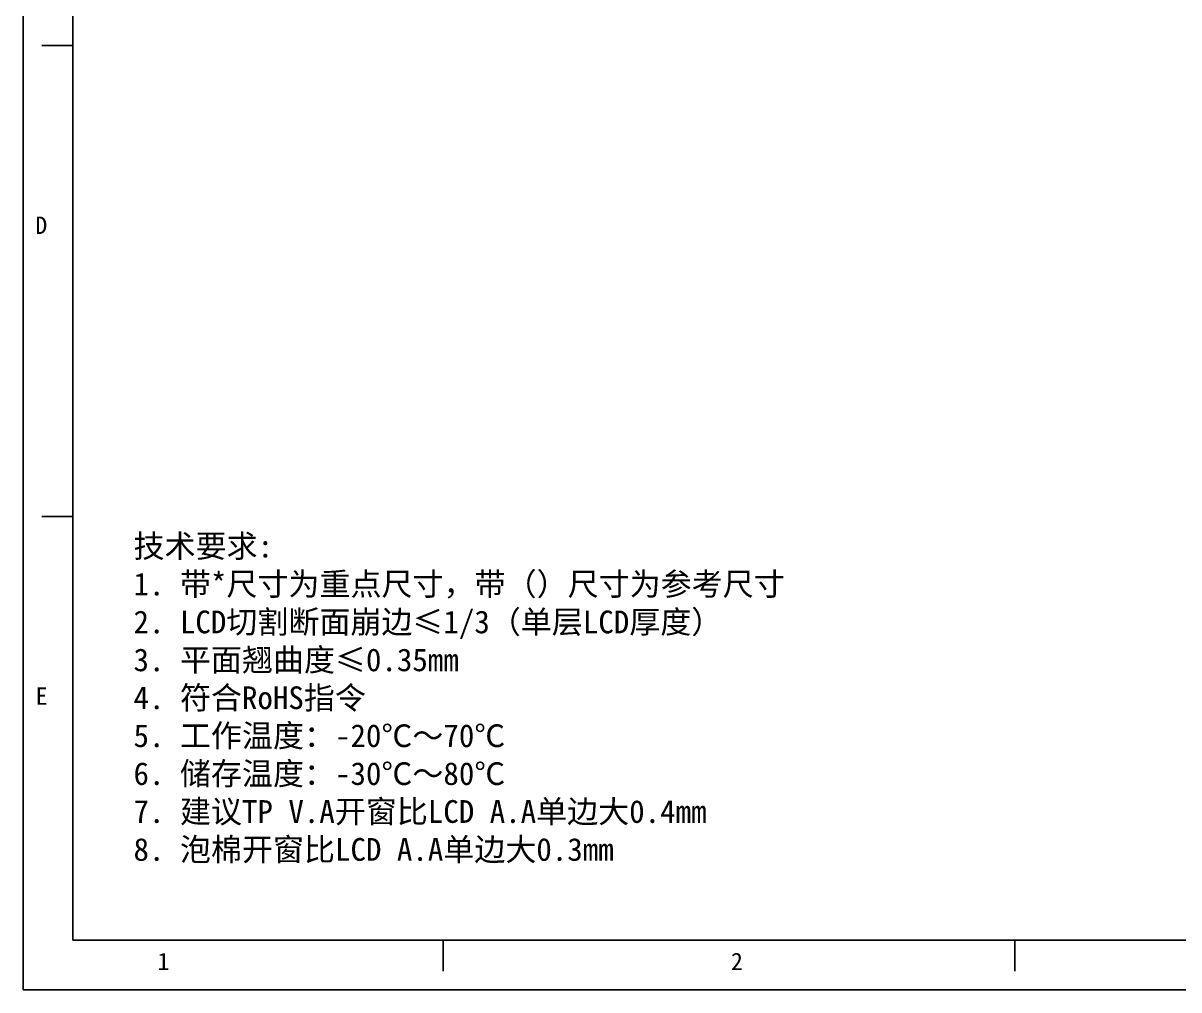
# Model space of a CAD drawing. Header units: millimetres. Extents: x 7349 to 7879, y -734 to -358.
# Drawn here: x 7348.7 to 7532.8, y -734 to -580 of the extents above; entities that cross this region are included whole.
import ezdxf

# ---------------------------------------------------------------- set-up
doc = ezdxf.new("R2010")
doc.units = ezdxf.units.MM
doc.layers.add('DIM', color=3, linetype='Continuous')
doc.styles.add('宋体', font='')
doc.styles.get('宋体').set_extended_font_data('SimSun')

msp = doc.modelspace()

# ---------------------------------------------------------------- linework, layer by layer
at = {"color": 7, "linetype": 'Continuous'}
for p, q in [((7348.689, -357.994), (7348.689, -733.989)), ((7348.689, -733.989), (7878.93, -733.989))]:
    msp.add_line(p, q, dxfattribs=at)
at = {"linetype": 'Continuous'}
for p, q in [((7356.582, -365.887), (7356.582, -726.096)), ((7356.582, -583.599), (7351.649, -583.599)), ((7356.582, -658.58), (7351.649, -658.58)), ((7356.582, -726.096), (7871.037, -726.096)), ((7415.566, -726.096), (7415.566, -731.029)), ((7506.668, -726.096), (7506.668, -731.029))]:
    msp.add_line(p, q, dxfattribs=at)
at = {"color": 4, "linetype": 'Continuous'}
msp.add_line((7618.667, -726.096), (7449.319, -726.096), dxfattribs=at)

# ---------------------------------------------------------------- texts
at = {"color": 4, "linetype": 'Continuous', "style": '宋体'}
for s, p in [('D', (7350.645, -613.598)), ('E', (7350.693, -688.591)), ('1', (7370.1, -730.832)), ('2', (7461.438, -730.832))]:
    msp.add_text(s, height=2.762, dxfattribs=at).set_placement(p)
at = {"layer": 'DIM', "lineweight": 0, "insert": (7366.272, -661.504), "char_height": 3.62211, "width": 156.0483, "attachment_point": 1, "style": '宋体'}
msp.add_mtext('{\\C0;技术要求:\\P1. 带*尺寸为重点尺寸，带（）尺寸为参考尺寸\\P2. LCD切割断面崩边≤1/3（单层LCD厚度）\\P3. 平面翘曲度≤0.35mm\\P4. 符合RoHS指令\\P5. 工作温度：-20℃～70℃ \\P6. 储存温度：-30℃～80℃\\P7. 建议TP V.A开窗比LCD A.A单边大0.4mm\\P8. 泡棉开窗比LCD A.A单边大0.3mm}', dxfattribs=at)

doc.saveas('drawing.dxf')
